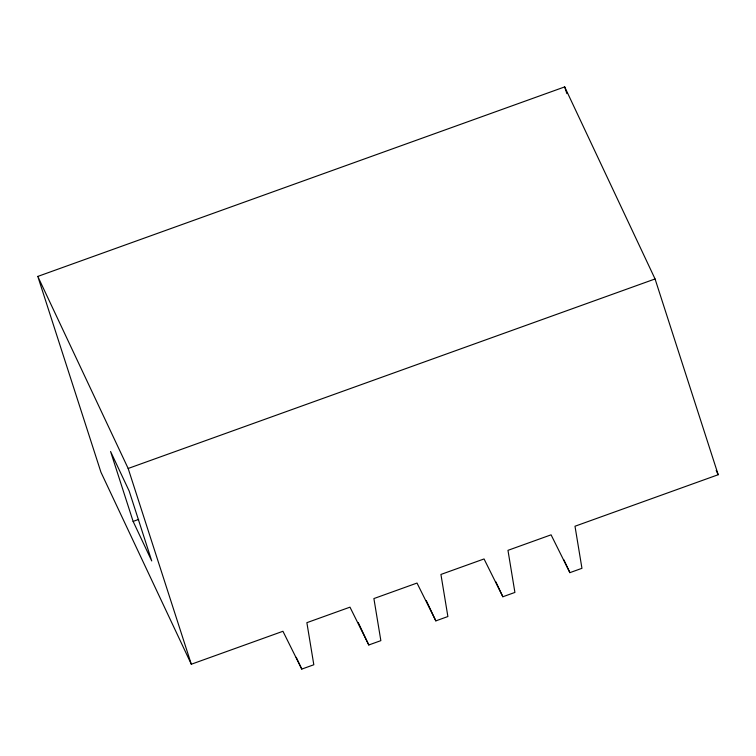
<?xml version="1.0" encoding="UTF-8"?>
<svg xmlns="http://www.w3.org/2000/svg" width="756" height="756" viewBox="0 0 756 756"><rect width="100%" height="100%" fill="white"/><g stroke="black" fill="none" stroke-linecap="round" stroke-linejoin="round"><path stroke-width="1.13" d="M37.8 276.422L564.685 86.902L655.065 278.955L718.2 474.721L574.995 526.233L581.95 568.314L569.892 572.651L551.077 534.832L507.966 550.34L514.912 592.43L502.863 596.758L484.048 558.949L440.928 574.447L447.883 616.537L435.834 620.874L417.01 583.056L373.899 598.563L380.854 640.644L368.796 644.981L349.981 607.163L306.87 622.67L313.816 664.76L301.767 669.098L282.942 631.279L191.315 664.231L100.935 472.188L37.8 276.422L128.17 468.474L191.315 664.231M128.17 468.474L655.065 278.955M133.122 521.404L151.729 560.943L129.172 491.031L110.574 451.493L133.122 521.404L138.669 519.41M716.187 470.449L718.2 474.721M563.863 559.827L569.892 572.651M495.823 581.799L502.863 596.758M426.28 600.566L435.834 620.874M358.24 622.538L368.796 644.981M296.229 657.342L301.767 669.098M564.685 86.902L566.849 93.621"/></g></svg>
